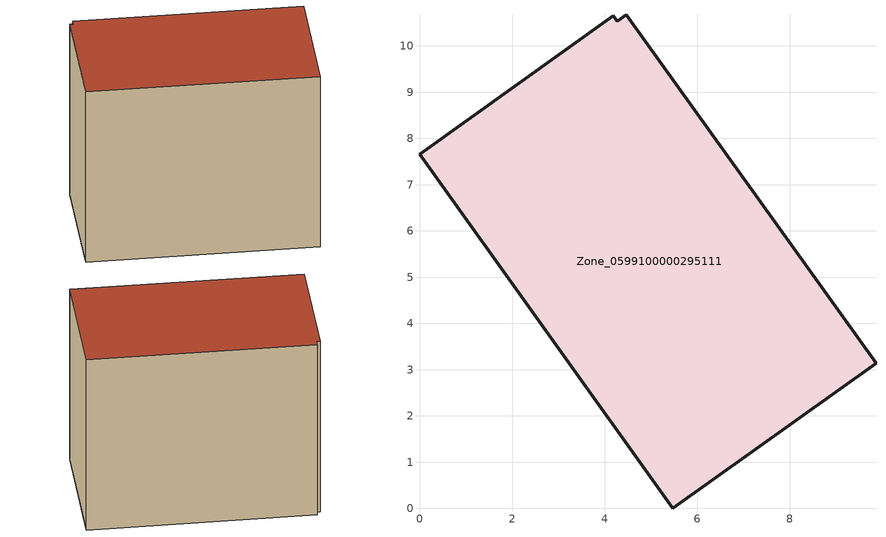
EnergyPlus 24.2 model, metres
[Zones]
Zone_0599100000295111
 floor ground (C_G): 5.48,0 0,7.66 4.19,10.65 4.28,10.54 4.47,10.68 9.87,3.14 z0
 wall outside (C_F): 5.48,0 9.87,3.14 4.47,10.68 4.28,10.54 4.19,10.65 0,7.66 5.48,0 z0:7.96
 roof outside (C_R): 0,7.66 5.48,0 9.87,3.14 4.47,10.68 4.28,10.54 4.19,10.65 z7.96
[BUILDING]
Pand.0599100000295111: North Axis=0; Terrain=City; Loads Convergence Tolerance Value=0.04; Temperature Convergence Tolerance Value=0.4; Solar Distribution=FullExterior; Maximum Number of Warmup Days=25; Minimum Number of Warmup Days=1
[Site:Location]
Rotterdam.The.Hague.AP_ZH_NLD Design_Conditions: Latitude=51.96; Longitude=4.45; Time Zone=1; Elevation=-4.5
[SITE:GROUNDTEMPERATURE:BUILDINGSURFACE]
18, 18, 18, 18, 18, 18, 18, 18, 18, 18, 18, 18
[MATERIAL] Thermal Absorptance=0.9; Solar Absorptance=0.7; Visible Absorptance=0.7
Name | Roughness | Thickness | Conductivity | Density | Specific Heat
G.TI.1975-1991 | MediumSmooth | 0.15 | 0.288461 | 540 | 1210
F.TI.1975-1991 | Rough | 0.3 | 0.230769 | 1920 | 840
R.TI.1975-1991 | MediumRough | 0.2 | 0.153846 | 1500 | 1000
[CONSTRUCTION]
C_G: G.TI.1975-1991
C_F: F.TI.1975-1991
C_R: R.TI.1975-1991
[ZONE]
Zone_0599100000295111: Type=1; Multiplier=1; Ceiling Height=Autocalculate; Volume=Autocalculate; Floor Area=autocalculate; Part of Total Floor Area=Yes
[ZONEINFILTRATION:DESIGNFLOWRATE]
Infil_Zone_0599100000295111: Zone or ZoneList or Space or SpaceList=Zone_0599100000295111; Schedule=AlwaysOn; Design Flow Rate Calculation Method=Flow/Area; Flow Rate per Floor Area=0.003; Constant Term Coefficient=1; Temperature Term Coefficient=0; Velocity Term Coefficient=0; Velocity Squared Term Coefficient=0
[HVACTEMPLATE:ZONE:IDEALLOADSAIRSYSTEM]
Zone_0599100000295111: Maximum Heating Supply Air Temperature=50; Minimum Cooling Supply Air Temperature=13; Maximum Heating Supply Air Humidity Ratio=0.0156; Minimum Cooling Supply Air Humidity Ratio=0.0077; Heating Limit=NoLimit; Cooling Limit=NoLimit; Dehumidification Control Type=ConstantSensibleHeatRatio; Cooling Sensible Heat Ratio=0.7; Dehumidification Setpoint=60; Humidification Control Type=None; Humidification Setpoint=30; Outdoor Air Method=None; Outdoor Air Flow Rate per Person=0.00944; Outdoor Air Flow Rate per Zone Floor Area=0; Outdoor Air Flow Rate per Zone=0; Demand Controlled Ventilation Type=None; Outdoor Air Economizer Type=NoEconomizer; Heat Recovery Type=None; Sensible Heat Recovery Effectiveness=0.7; Latent Heat Recovery Effectiveness=0.65
[ZONECONTROL:THERMOSTAT]
ThermostatControl_Zone_0599100000295111: Zone or ZoneList=Zone_0599100000295111; Control Type Schedule=DualSetpointControlType; Control 1=Thermostat_Zone_0599100000295111; Temperature Difference Between Cutout And Setpoint=0
[THERMOSTATSETPOINT:DUALSETPOINT]
Thermostat_Zone_0599100000295111: Heating Setpoint Temperature Schedule=HeatingSetpoint_Zone_0599100000295111; Cooling Setpoint Temperature Schedule=CoolingSetpoint_Zone_0599100000295111
[SCHEDULE:COMPACT]
HeatingSetpoint_Zone_0599100000295111: Through: 12/31, For: AllDays, Until: 24:00, 21
CoolingSetpoint_Zone_0599100000295111: Through: 12/31, For: AllDays, Until: 24:00, 24
DualSetpointControlType: Through: 12/31, For: AllDays, Until: 24:00, 4
AlwaysOn: Through: 12/31, For: AllDays, Until: 24:00, 1
